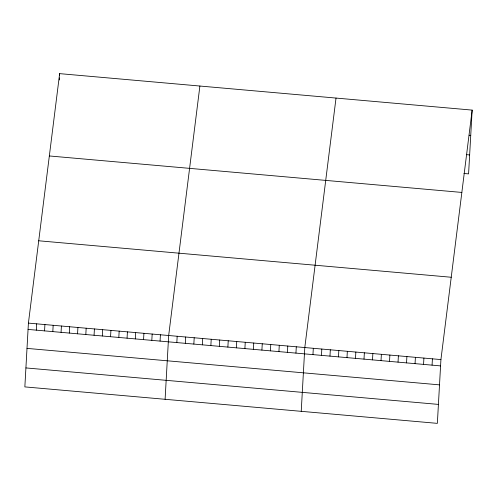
<?xml version="1.0" encoding="UTF-8"?>
<svg xmlns="http://www.w3.org/2000/svg" width="497" height="497" viewBox="0 0 497 497"><rect width="100%" height="100%" fill="white"/><g stroke="black" fill="none" stroke-linecap="round" stroke-linejoin="round"><path stroke-width="0.75" d="M28.416 323.106L24.85 386.896L437.36 423.363L440.926 359.579L472.15 110.104L59.64 73.637L28.416 323.106L440.926 359.579M36.312 330.157L36.666 323.839M44.562 330.884L44.916 324.566M59.286 79.955L59.404 77.849M59.522 75.743L59.64 73.637M52.812 331.617L53.167 325.299M61.063 332.344L61.417 326.026M69.313 333.071L69.667 326.753M77.563 333.804L77.917 327.486M85.813 334.531L86.167 328.213M94.063 335.264L94.418 328.946M102.314 335.991L102.668 329.673M110.564 336.717L110.918 330.399M118.814 337.451L119.168 331.132M127.064 338.177L127.418 331.859M135.314 338.911L135.669 332.592M143.565 339.637L143.919 333.319M151.815 340.37L152.169 334.046M160.065 341.097L160.419 334.779M165.103 399.296L168.669 335.506L199.893 86.037M176.826 342.576L177.18 336.258M185.331 343.334L185.685 337.009M193.842 344.086L194.197 337.767M202.347 344.837L202.701 338.519M210.858 345.589L211.213 339.271M219.363 346.341L219.717 340.023M227.874 347.092L228.229 340.774M236.379 347.844L236.734 341.526M244.891 348.596L245.245 342.278M253.395 349.348L253.75 343.029M261.907 350.099L262.261 343.781M270.411 350.851L270.766 344.533M278.923 351.603L279.277 345.285M287.428 352.354L287.782 346.036M295.939 353.112L296.293 346.788M301.232 411.33L304.798 347.546L336.022 98.071M312.955 354.616L313.309 348.298M321.46 355.367L321.814 349.049M329.971 356.119L330.325 349.801M338.476 356.871L338.83 350.553M346.987 357.623L347.341 351.304M355.492 358.374L355.846 352.056M364.003 359.126L364.357 352.808M372.508 359.878L372.862 353.56M381.019 360.629L381.373 354.311M389.524 361.381L389.878 355.063M398.035 362.139L398.389 355.815M406.54 362.891L406.894 356.566M415.051 363.642L415.405 357.324M423.556 364.394L423.91 358.076M432.067 365.146L432.421 358.828M472.15 110.104L468.584 173.894L463.943 173.484M469.187 135.252L470.734 135.389M466.553 154.654L469.646 154.927M49.333 155.959L461.85 192.432M38.723 240.784L451.233 277.251M28.062 329.424L440.572 365.898M27.006 348.391L439.516 384.864M25.912 367.929L438.422 404.403"/></g></svg>
